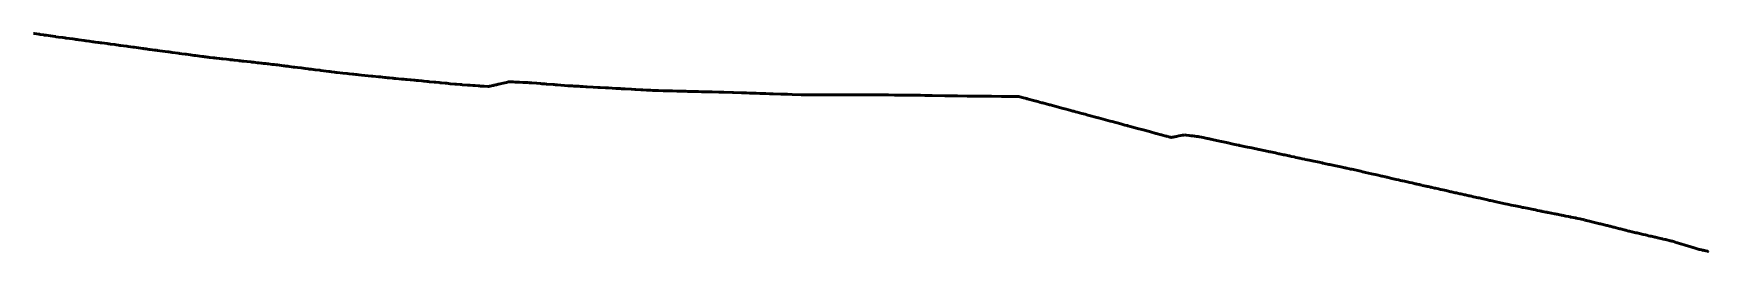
# Model space of a CAD drawing. Header units: metres. Extents: x 599858 to 604770, y 1147743 to 1148052.
# Drawn here: x 602129 to 602842, y 1147821 to 1147914 of the extents above; entities that cross this region are included whole.
import ezdxf

# ---------------------------------------------------------------- set-up
doc = ezdxf.new("R2010")
doc.units = ezdxf.units.M
doc.header["$MEASUREMENT"] = 0
doc.linetypes.add('DGN Style 3', pattern=[126.82203, 90.587164, -36.234866])
doc.layers.add('TF_-_R_TOM_2', color=190, linetype='DGN Style 3', lineweight=53)

msp = doc.modelspace()

# ---------------------------------------------------------------- linework, layer by layer
at = {"layer": 'TF_-_R_TOM_2'}
for points in [[(602129.44, 1147913.91, 41.253315), (602129.5, 1147913.9, 41.25), (602129.76, 1147913.87, 41.28), (602131.82, 1147913.58, 41.27), (602132.2, 1147913.52, 41.27), (602133.65, 1147913.32, 41.33), (602134.1, 1147913.25, 41.32), (602134.81, 1147913.15, 41.19), (602136.63, 1147912.9, 41.26), (602136.65, 1147912.9, 41.26), (602136.69, 1147912.89, 41.26), (602138.611936, 1147912.621894, 41.228627), (602138.92, 1147912.58, 41.22), (602139, 1147912.57, 41.22), (602140.08, 1147912.42, 41.21), (602141.97, 1147912.16, 41.23), (602142.8, 1147912.05, 41.25), (602142.98, 1147912.03, 41.25), (602143.06, 1147912.02, 41.24), (602143.09, 1147912.01, 41.24), (602143.53, 1147911.95, 41.22), (602144.78, 1147911.78, 41.19), (602146.23, 1147911.59, 41.18), (602147.03, 1147911.48, 41.19), (602147.48, 1147911.42, 41.2), (602147.68, 1147911.39, 41.21), (602147.99, 1147911.35, 41.2), (602148.72, 1147911.25, 41.16), (602150.98, 1147910.94, 41.22), (602151.73, 1147910.84, 41.24), (602152.06, 1147910.79, 41.24), (602153.12, 1147910.65, 41.22), (602154.72, 1147910.43, 41.22), (602154.93, 1147910.4, 41.24), (602154.97, 1147910.4, 41.25), (602155.72, 1147910.3, 41.26), (602156.79, 1147910.15, 41.26), (602157.3, 1147910.08, 41.25), (602157.98, 1147909.99, 41.24), (602158.48, 1147909.92, 41.23), (602159.64, 1147909.77, 41.22), (602160.78, 1147909.61, 41.29), (602161.25, 1147909.55, 41.32), (602161.62, 1147909.5, 41.3), (602162.22, 1147909.42, 41.3), (602163.99, 1147909.18, 41.31), (602164.69, 1147909.08, 41.28), (602165.69, 1147908.94, 41.27), (602166.18, 1147908.88, 41.26), (602166.56, 1147908.83, 41.29), (602167.76, 1147908.66, 41.22), (602169.14, 1147908.48, 41.26), (602169.7, 1147908.4, 41.26), (602171.91, 1147908.1, 41.23), (602172.12, 1147908.07, 41.22), (602172.31, 1147908.05, 41.22), (602175.95, 1147907.55, 41.24), (602176.46, 1147907.48, 41.23), (602176.697325, 1147907.452171, 41.247046), (602176.78, 1147907.44, 41.25), (602177.4, 1147907.36, 41.24), (602178, 1147907.28, 41.22), (602178.74, 1147907.18, 41.28), (602178.82, 1147907.17, 41.3), (602178.93, 1147907.15, 41.3), (602181.05, 1147906.87, 41.28), (602181.6, 1147906.8, 41.26), (602181.73, 1147906.78, 41.26), (602182.07, 1147906.73, 41.26), (602185.52, 1147906.28, 41.21), (602186.58, 1147906.13, 41.22), (602186.76, 1147906.11, 41.2), (602187.01, 1147906.08, 41.21), (602187.69, 1147905.99, 41.31), (602187.85, 1147905.96, 41.32), (602188.48, 1147905.88, 41.32), (602191.11, 1147905.53, 41.25), (602191.47, 1147905.48, 41.26), (602192.58, 1147905.33, 41.26), (602194, 1147905.14, 41.25), (602194.42, 1147905.09, 41.26), (602196.32, 1147904.84, 41.26), (602196.98, 1147904.75, 41.28), (602197.77, 1147904.64, 41.28), (602197.94, 1147904.62, 41.29), (602198.38, 1147904.56, 41.28), (602201.3, 1147904.17, 41.35), (602201.59, 1147904.13, 41.3), (602201.86, 1147904.1, 41.34), (602202.24, 1147904.05, 41.33), (602202.95, 1147903.95, 41.28), (602203.26, 1147903.91, 41.33), (602203.75, 1147903.85, 41.35), (602203.79, 1147903.84, 41.36), (602204.35, 1147903.77, 41.35), (602204.46, 1147903.75, 41.34), (602204.691754, 1147903.722514, 41.33122), (602205.74, 1147903.6, 41.28), (602206.63, 1147903.51, 41.29), (602206.97, 1147903.47, 41.29), (602207.17, 1147903.45, 41.28), (602207.53, 1147903.41, 41.36), (602208.58, 1147903.29, 41.38), (602209.6, 1147903.18, 41.34), (602209.89, 1147903.15, 41.29), (602209.99, 1147903.14, 41.35), (602211.59, 1147902.96, 41.35), (602212.84, 1147902.82, 41.31), (602213.08, 1147902.8, 41.35), (602213.6, 1147902.74, 41.34), (602214.08, 1147902.69, 41.33), (602214.84, 1147902.6, 41.34), (602216.68, 1147902.4, 41.33), (602216.92, 1147902.37, 41.34), (602217.68, 1147902.29, 41.37), (602218.27, 1147902.22, 41.37), (602218.95, 1147902.15, 41.33), (602220.29, 1147902, 41.37), (602220.45, 1147901.99, 41.38), (602221.92, 1147901.82, 41.42), (602222.36, 1147901.77, 41.4), (602223.26, 1147901.68, 41.44), (602224.76, 1147901.51, 41.45), (602224.99, 1147901.49, 41.47), (602225.21, 1147901.46, 41.47), (602225.36, 1147901.44, 41.48), (602226.39, 1147901.33, 41.48), (602226.53, 1147901.32, 41.47), (602226.62, 1147901.31, 41.47), (602227.4, 1147901.22, 41.46), (602228.32, 1147901.12, 41.45), (602229.1, 1147901.03, 41.46), (602229.42, 1147901, 41.5), (602231.08, 1147900.81, 41.49), (602231.117081, 1147900.805526, 41.486962), (602231.34, 1147900.78, 41.47), (602231.87, 1147900.72, 41.46), (602232.73, 1147900.61, 41.47), (602233.27, 1147900.54, 41.46), (602235.88, 1147900.21, 41.47), (602236.26, 1147900.16, 41.48), (602236.78, 1147900.1, 41.47), (602237.09, 1147900.06, 41.49), (602237.67, 1147899.98, 41.5), (602238.2, 1147899.92, 41.51), (602238.33, 1147899.9, 41.51), (602240.15, 1147899.67, 41.54), (602240.36, 1147899.64, 41.54), (602240.73, 1147899.6, 41.56), (602241.81, 1147899.46, 41.48), (602243.4, 1147899.26, 41.55), (602245.12, 1147899.04, 41.59), (602246.36, 1147898.89, 41.56), (602246.79, 1147898.83, 41.59), (602247.1, 1147898.79, 41.6), (602247.56, 1147898.74, 41.58), (602249.38, 1147898.51, 41.64), (602249.4, 1147898.5, 41.64), (602249.42, 1147898.5, 41.64), (602251.27, 1147898.27, 41.6), (602251.77, 1147898.2, 41.61), (602255.12, 1147897.78, 41.59), (602255.59, 1147897.72, 41.58), (602255.6, 1147897.72, 41.59), (602256.34, 1147897.63, 41.62), (602257.62, 1147897.47, 41.6), (602258.21, 1147897.39, 41.62), (602258.223277, 1147897.391232, 41.61522), (602258.73, 1147897.34, 41.58), (602261.11, 1147897.09, 41.62), (602262.82, 1147896.92, 41.66), (602262.99, 1147896.9, 41.66), (602263.76, 1147896.82, 41.69), (602265.28, 1147896.67, 41.74), (602265.67, 1147896.63, 41.72), (602266.68, 1147896.52, 41.7), (602267.01, 1147896.49, 41.7), (602267.95, 1147896.39, 41.73), (602268.99, 1147896.28, 41.74), (602273.27, 1147895.85, 41.75), (602273.34, 1147895.84, 41.75), (602273.9, 1147895.78, 41.74), (602276.3, 1147895.53, 41.79), (602277.11, 1147895.45, 41.83), (602277.97, 1147895.36, 41.82), (602278.97, 1147895.26, 41.76), (602279.22, 1147895.24, 41.76), (602279.45, 1147895.21, 41.76), (602280.11, 1147895.14, 41.85), (602280.39, 1147895.12, 41.9), (602280.96, 1147895.06, 41.85), (602282.15, 1147894.93, 41.86), (602282.493739, 1147894.899768, 41.875945), (602283.01, 1147894.85, 41.9), (602283.69, 1147894.79, 41.91), (602286.02, 1147894.57, 41.91), (602286.69, 1147894.5, 41.91), (602286.85, 1147894.49, 41.93), (602287.14, 1147894.46, 41.88), (602287.86, 1147894.39, 41.9), (602288.1, 1147894.37, 41.87), (602288.52, 1147894.33, 41.91), (602289.72, 1147894.22, 41.96), (602290.21, 1147894.17, 41.95), (602291.38, 1147894.06, 41.95), (602291.79, 1147894.02, 41.95), (602292.53, 1147893.95, 41.96), (602293.27, 1147893.88, 41.95), (602294.75, 1147893.74, 41.96), (602295.53, 1147893.66, 41.99), (602295.76, 1147893.64, 41.93), (602296.89, 1147893.54, 41.97), (602297.4, 1147893.49, 42.02), (602298.05, 1147893.43, 42.02), (602299.96, 1147893.25, 42.08), (602300.74, 1147893.17, 42.04), (602302.26, 1147893.03, 41.96), (602302.4, 1147893.01, 41.95), (602303.07, 1147892.95, 41.96), (602304.65, 1147892.8, 42.03), (602305.01, 1147892.77, 42.02), (602305.34, 1147892.74, 42.01), (602306.84, 1147892.59, 42.04), (602306.86, 1147892.59, 42.04), (602306.87, 1147892.59, 42.04), (602306.92, 1147892.59, 42.04), (602308.81, 1147892.41, 42.1), (602309.424093, 1147892.353105, 42.083208), (602310.98, 1147892.24, 42.05), (602311.78, 1147892.18, 42.08), (602311.91, 1147892.17, 42.08), (602314.2, 1147892, 42.12), (602314.75, 1147891.96, 42.06), (602315.31, 1147891.92, 42.06), (602316.45, 1147891.83, 42.16), (602317.27, 1147891.77, 42.1), (602317.38, 1147891.77, 42.1), (602318.76, 1147891.66, 42.13), (602319.42, 1147891.61, 42.12), (602319.63, 1147891.6, 42.11), (602320.16, 1147891.56, 42.13), (602321.16, 1147891.49, 42.14), (602321.3, 1147891.48, 42.13), (602322.89, 1147891.36, 42.07), (602323.02524, 1147891.354613, 42.071615), (602323.45, 1147891.45, 42.08), (602323.69, 1147891.5, 42.1), (602325.04, 1147891.82, 42.19), (602325.35, 1147891.9, 42.14), (602325.63, 1147891.96, 42.22), (602326.44, 1147892.15, 42.2), (602326.681942, 1147892.210716, 42.218691)], [(602326.68, 1147892.21, 42.218503), (602326.8, 1147892.24, 42.23), (602326.89, 1147892.26, 42.22), (602326.96, 1147892.28, 42.22), (602327.06, 1147892.3, 42.23), (602327.38, 1147892.38, 42.24), (602330.05, 1147893, 42.18), (602330.72, 1147893.16, 42.15), (602331.65, 1147893.38, 42.19), (602331.783337, 1147893.409972, 42.179004), (602333.66, 1147893.32, 42.05), (602334.5, 1147893.29, 42.14), (602334.86, 1147893.27, 42.14), (602336.34, 1147893.2, 42.12), (602337.73, 1147893.14, 42.05), (602338.83, 1147893.09, 42), (602339.17, 1147893.07, 41.97), (602339.29, 1147893.07, 42), (602340.064872, 1147893.032272, 42.023809), (602340.43, 1147893, 42.04), (602340.99, 1147892.96, 41.97), (602341.55, 1147892.91, 42.03), (602343.54, 1147892.76, 41.96), (602343.65, 1147892.75, 41.96), (602345.21, 1147892.63, 41.95), (602345.22, 1147892.63, 41.95), (602345.74, 1147892.59, 41.99), (602345.93, 1147892.58, 41.97), (602346.61, 1147892.52, 41.94), (602346.74, 1147892.51, 41.97), (602347.04, 1147892.49, 42.05), (602347.33, 1147892.47, 41.97), (602347.69, 1147892.44, 41.99), (602350.7, 1147892.21, 42.03), (602350.79, 1147892.2, 42.03), (602350.84, 1147892.2, 42.04), (602350.99, 1147892.19, 42.04), (602351.57, 1147892.14, 42.03), (602352.37, 1147892.08, 42.05), (602352.53, 1147892.07, 42.05), (602356.91635, 1147891.725039, 42.080202), (602357.64, 1147891.69, 42.09), (602358.22, 1147891.66, 42.05), (602358.87, 1147891.62, 42.1), (602359.41, 1147891.59, 42.07), (602359.56, 1147891.59, 42.04), (602360.45, 1147891.54, 42.05), (602361.61, 1147891.47, 42.07), (602362.24, 1147891.44, 42.05), (602362.93, 1147891.4, 42.09), (602363.46, 1147891.37, 42.03), (602364.51, 1147891.31, 42.04), (602365.06, 1147891.28, 42.14), (602367.72, 1147891.14, 42.11), (602369.58, 1147891.03, 42.08), (602370.47, 1147890.98, 42.08), (602370.62, 1147890.98, 42.07), (602372.89, 1147890.85, 42.21), (602373.04, 1147890.84, 42.21), (602373.7, 1147890.81, 42.2), (602373.84, 1147890.8, 42.22), (602374.15, 1147890.78, 42.25), (602377.32, 1147890.61, 42.22), (602377.37, 1147890.61, 42.21), (602377.41, 1147890.6, 42.21), (602377.43, 1147890.6, 42.21), (602377.62, 1147890.59, 42.22), (602379.02, 1147890.51, 42.25), (602379.15, 1147890.51, 42.25), (602379.77, 1147890.47, 42.35), (602381.27, 1147890.39, 42.38), (602383.9, 1147890.25, 42.36), (602383.94, 1147890.24, 42.36), (602383.96, 1147890.24, 42.36), (602384, 1147890.24, 42.36), (602385.36, 1147890.17, 42.36), (602385.75, 1147890.14, 42.39), (602387.89, 1147890.03, 42.44), (602388.57, 1147889.99, 42.47), (602388.8, 1147889.98, 42.46), (602390.38, 1147889.89, 42.5), (602391.32, 1147889.84, 42.48), (602392.09, 1147889.8, 42.45), (602393.02, 1147889.74, 42.54), (602393.19, 1147889.74, 42.57), (602393.24, 1147889.73, 42.56), (602393.4, 1147889.72, 42.58), (602394.19, 1147889.68, 42.53), (602394.384444, 1147889.672158, 42.539655), (602394.64, 1147889.66, 42.55), (602395.45, 1147889.64, 42.53), (602397.45, 1147889.59, 42.55), (602398.03, 1147889.58, 42.56), (602398.89, 1147889.56, 42.56), (602399.1, 1147889.55, 42.53), (602399.64, 1147889.54, 42.6), (602401.02, 1147889.5, 42.59), (602401.26, 1147889.5, 42.57), (602401.31, 1147889.49, 42.57), (602401.34, 1147889.49, 42.58), (602401.42, 1147889.49, 42.58), (602403.22, 1147889.45, 42.66), (602403.83, 1147889.43, 42.68), (602404.11, 1147889.42, 42.64), (602404.29, 1147889.42, 42.66), (602407.09, 1147889.35, 42.63), (602407.93, 1147889.33, 42.67), (602409.55, 1147889.29, 42.6), (602410.32, 1147889.27, 42.68), (602411.33, 1147889.24, 42.7), (602412.55, 1147889.21, 42.6), (602413.71, 1147889.18, 42.6), (602414.56, 1147889.16, 42.68), (602416.37, 1147889.11, 42.69), (602416.82, 1147889.1, 42.61), (602417.16, 1147889.09, 42.7), (602418.32, 1147889.06, 42.66), (602421.18, 1147888.99, 42.69), (602422.54, 1147888.96, 42.7), (602422.95, 1147888.95, 42.7), (602423.33, 1147888.94, 42.7), (602426.99, 1147888.84, 42.6), (602427.136979, 1147888.836655, 42.596886), (602427.41, 1147888.83, 42.6), (602430.86, 1147888.72, 42.65), (602432.91, 1147888.65, 42.62), (602434.16, 1147888.61, 42.62), (602434.81, 1147888.59, 42.63), (602435.4, 1147888.57, 42.63), (602436.99, 1147888.51, 42.63), (602438.61, 1147888.46, 42.61), (602441.12, 1147888.38, 42.55), (602442.72, 1147888.33, 42.54), (602443.57, 1147888.3, 42.44), (602444.26, 1147888.27, 42.43), (602447.54, 1147888.17, 42.51), (602448.12, 1147888.15, 42.5), (602449.18, 1147888.11, 42.5), (602450.36, 1147888.07, 42.49), (602452.33, 1147888.01, 42.46), (602456.21, 1147887.88, 42.44), (602456.72, 1147887.86, 42.42), (602458.340832, 1147887.81223, 42.424746), (602460.37, 1147887.81, 42.42), (602461.07, 1147887.81, 42.44), (602461.35, 1147887.81, 42.42), (602462.73, 1147887.81, 42.44), (602465.56, 1147887.8, 42.43), (602467.52, 1147887.8, 42.39), (602468.44, 1147887.8, 42.41), (602469.53, 1147887.8, 42.4), (602470.82, 1147887.8, 42.4), (602471.52, 1147887.8, 42.45), (602472.63, 1147887.8, 42.43), (602475.37, 1147887.79, 42.43), (602476.04, 1147887.79, 42.44), (602476.37, 1147887.79, 42.46), (602477.25, 1147887.79, 42.43), (602479.6, 1147887.79, 42.43), (602480.68, 1147887.79, 42.44), (602481.56, 1147887.79, 42.43), (602482.91, 1147887.79, 42.45), (602485.49, 1147887.78, 42.45), (602486.22, 1147887.78, 42.46), (602487.15, 1147887.78, 42.48), (602488.13, 1147887.78, 42.49), (602490.88, 1147887.78, 42.51), (602491.26, 1147887.78, 42.51), (602491.71, 1147887.78, 42.52), (602492.45, 1147887.78, 42.53), (602493.33, 1147887.78, 42.53), (602495.91, 1147887.77, 42.56), (602496.2, 1147887.77, 42.56), (602498.13, 1147887.77, 42.59), (602499.371182, 1147887.770088, 42.592779), (602500.85, 1147887.75, 42.6), (602501.77, 1147887.73, 42.59), (602501.96, 1147887.73, 42.58), (602502.7, 1147887.72, 42.6), (602503.32, 1147887.71, 42.59), (602506.53, 1147887.66, 42.57), (602506.67, 1147887.66, 42.57), (602506.77, 1147887.66, 42.57), (602507.03, 1147887.65, 42.57), (602508.77, 1147887.63, 42.56), (602511.58, 1147887.58, 42.55), (602511.76, 1147887.58, 42.55), (602511.96, 1147887.58, 42.54), (602517.39, 1147887.49, 42.51), (602517.46, 1147887.49, 42.51), (602522.43, 1147887.42, 42.46), (602522.77, 1147887.41, 42.46), (602526.79, 1147887.35, 42.4), (602530.056401, 1147887.296596, 42.399394), (602531.72, 1147887.29, 42.4), (602531.81, 1147887.28, 42.4), (602532.38, 1147887.28, 42.38), (602533.62, 1147887.27, 42.32), (602533.96, 1147887.26, 42.36), (602534.27, 1147887.26, 42.33), (602534.99, 1147887.26, 42.34), (602537.27, 1147887.23, 42.41), (602541.45, 1147887.2, 42.4), (602541.6, 1147887.2, 42.4), (602541.83, 1147887.19, 42.4), (602543.51, 1147887.18, 42.36), (602544.59, 1147887.17, 42.38), (602545.16, 1147887.16, 42.36), (602545.48, 1147887.16, 42.36), (602546.4, 1147887.15, 42.28), (602546.41, 1147887.15, 42.28), (602546.53, 1147887.15, 42.28), (602547.41, 1147887.14, 42.16), (602547.85, 1147887.14, 42.1), (602547.93, 1147887.14, 42.11), (602547.98, 1147887.14, 42.11), (602548.07, 1147887.14, 42.14), (602548.854608, 1147887.133293, 42.323034)], [(602548.85, 1147887.13, 42.322856), (602550.3, 1147886.74, 42.77), (602552.08, 1147886.26, 43.78), (602552.37, 1147886.18, 43.94), (602552.43, 1147886.17, 43.97), (602553.01, 1147886.01, 44.14), (602555.03, 1147885.47, 45.2), (602556.21, 1147885.15, 45.83), (602556.31, 1147885.13, 45.88), (602556.88, 1147884.97, 46.03), (602557.58, 1147884.79, 46.23), (602558.6, 1147884.51, 46.09), (602558.64, 1147884.5, 46.08), (602558.76, 1147884.47, 46.07), (602559.08, 1147884.38, 46.07), (602561.93, 1147883.61, 46.08), (602562.24, 1147883.53, 46.08), (602563.8, 1147883.11, 46.01), (602567.14, 1147882.22, 45.86), (602567.74, 1147882.06, 45.84), (602568.46, 1147881.86, 45.8), (602570.51, 1147881.31, 45.7), (602571.87, 1147880.94, 45.64), (602572.02, 1147880.9, 45.63), (602572.1, 1147880.88, 45.64), (602572.27, 1147880.84, 45.7), (602572.89, 1147880.67, 45.82), (602573.65, 1147880.47, 45.81), (602575.66, 1147879.93, 45.77), (602577.03, 1147879.56, 45.66), (602578.16, 1147879.25, 45.61), (602582.62, 1147878.06, 45.42), (602582.72, 1147878.03, 45.41), (602583.76, 1147877.75, 45.38), (602587.69, 1147876.69, 45.24), (602588.51, 1147876.47, 45.24), (602592.3, 1147875.46, 45.26), (602593.92, 1147875.02, 45.29), (602594.94, 1147874.75, 45.19), (602595.3, 1147874.65, 45.27), (602596.16, 1147874.42, 45.12), (602597.41, 1147874.08, 44.91), (602598.83, 1147873.7, 44.72), (602602.35, 1147872.76, 44.21), (602603.88, 1147872.34, 43.87), (602604.47, 1147872.19, 43.79), (602607.12, 1147871.47, 43.42), (602607.13, 1147871.47, 43.42), (602607.31, 1147871.42, 43.39), (602609.41, 1147870.86, 43.1), (602609.44, 1147870.85, 43.09), (602609.52, 1147870.83, 43.08), (602610, 1147870.7, 43.08), (602610.98, 1147870.44, 43.02), (602611.62, 1147870.27, 42.95), (602611.83, 1147870.21, 42.91), (602612.09, 1147870.14, 42.91), (602612.3, 1147870.08, 42.91), (602612.62, 1147870, 42.96), (602613.19, 1147869.84, 42.91), (602613.5, 1147869.76, 42.83), (602613.607069, 1147869.729772, 42.821479)], [(602613.61, 1147869.73, 42.821289), (602614.16, 1147869.83, 42.79), (602614.41, 1147869.88, 42.79), (602614.61, 1147869.92, 42.83), (602614.88, 1147869.97, 42.81), (602615.29, 1147870.05, 42.74), (602615.85, 1147870.15, 42.77), (602615.93, 1147870.17, 42.76), (602616.9, 1147870.35, 42.6), (602617.86, 1147870.53, 42.43), (602618.45, 1147870.65, 42.46), (602618.82, 1147870.71, 42.44), (602619.04, 1147870.76, 42.43), (602619.475482, 1147870.838632, 42.41587), (602620.09, 1147870.76, 42.41), (602621.41, 1147870.58, 42.35), (602622.2, 1147870.48, 42.37), (602622.68, 1147870.41, 42.32), (602622.82, 1147870.4, 42.32), (602623.18, 1147870.35, 42.32), (602623.44, 1147870.31, 42.28), (602623.62, 1147870.29, 42.29), (602623.74, 1147870.27, 42.3), (602624.44, 1147870.18, 42.27), (602624.83, 1147870.13, 42.25), (602625.16, 1147870.08, 42.23), (602625.628103, 1147870.024758, 42.21715), (602625.8, 1147869.98, 42.21), (602626.56, 1147869.82, 42.24), (602627.35, 1147869.65, 42.19), (602628.94, 1147869.32, 42.26), (602629.11, 1147869.28, 42.24), (602629.31, 1147869.24, 42.25), (602629.9, 1147869.11, 42.17), (602630.05, 1147869.08, 42.18), (602630.35, 1147869.02, 42.15), (602630.55, 1147868.97, 42.05), (602631.7, 1147868.73, 42.01), (602633.69, 1147868.31, 42.04), (602634.98, 1147868.03, 41.97), (602635, 1147868.03, 41.97), (602635.13, 1147868, 41.96), (602635.75, 1147867.87, 42.04), (602637.91, 1147867.41, 41.93), (602638.15, 1147867.36, 41.92), (602638.17, 1147867.35, 41.92), (602638.28, 1147867.33, 41.92), (602638.42, 1147867.3, 41.91), (602640.12, 1147866.94, 41.9), (602641.46, 1147866.65, 41.91), (602642.55, 1147866.42, 41.79), (602642.8, 1147866.37, 41.78), (602646.18, 1147865.65, 41.78), (602647.2, 1147865.43, 41.75), (602647.95, 1147865.27, 41.73), (602651.02, 1147864.62, 41.51), (602651.1, 1147864.6, 41.51), (602651.12, 1147864.6, 41.51), (602651.2, 1147864.58, 41.5), (602655.11, 1147863.75, 41.4), (602655.24, 1147863.72, 41.4), (602655.6, 1147863.64, 41.39), (602655.96, 1147863.57, 41.38), (602658.02, 1147863.13, 41.42), (602658.57, 1147863.01, 41.34), (602659.44, 1147862.83, 41.32), (602659.78, 1147862.75, 41.26), (602660.42, 1147862.62, 41.3), (602661.43, 1147862.4, 41.36), (602662.05, 1147862.27, 41.37), (602663.24, 1147862.02, 41.29), (602663.86, 1147861.89, 41.32), (602664.2, 1147861.81, 41.33), (602664.6, 1147861.73, 41.4), (602664.73, 1147861.7, 41.43), (602666.04, 1147861.42, 41.33), (602666.76, 1147861.27, 41.33), (602667.65, 1147861.08, 41.27), (602668.13, 1147860.98, 41.34), (602668.24, 1147860.95, 41.33), (602668.48, 1147860.9, 41.37), (602669.48, 1147860.69, 41.29), (602669.49, 1147860.69, 41.29), (602670.53, 1147860.47, 41.36), (602670.75, 1147860.42, 41.31), (602671.57, 1147860.25, 41.3), (602672.47, 1147860.05, 41.33), (602674.39, 1147859.65, 41.25), (602675.93, 1147859.32, 41.34), (602676.64, 1147859.17, 41.32), (602677.91, 1147858.9, 41.31), (602678.18, 1147858.84, 41.31), (602680.8, 1147858.28, 41.27), (602681.15, 1147858.21, 41.28), (602683.06, 1147857.8, 41.34), (602684.43, 1147857.51, 41.32), (602685.15, 1147857.36, 41.31), (602685.86, 1147857.21, 41.29), (602687.59, 1147856.84, 41.23), (602688.02, 1147856.75, 41.22), (602688.26, 1147856.69, 41.21), (602689.65, 1147856.4, 41.26), (602690.08, 1147856.31, 41.25), (602690.33, 1147856.25, 41.21), (602690.58, 1147856.2, 41.21), (602690.631989, 1147856.19409, 41.215019), (602691.24, 1147856.05, 41.29), (602693.64, 1147855.51, 41.29), (602694.36, 1147855.34, 41.25), (602695.05, 1147855.18, 41.17), (602695.24, 1147855.14, 41.18), (602696.43, 1147854.87, 41.19), (602697.65, 1147854.59, 41.27), (602698.97, 1147854.29, 41.27), (602701.16, 1147853.79, 41.23), (602703.4, 1147853.28, 41.26), (602703.7, 1147853.21, 41.28), (602704.84, 1147852.96, 41.3), (602705.02, 1147852.91, 41.31), (602705.26, 1147852.86, 41.3), (602705.3, 1147852.85, 41.3), (602705.35, 1147852.84, 41.3), (602705.61, 1147852.78, 41.27), (602706.02, 1147852.69, 41.25), (602707.65, 1147852.32, 41.21), (602709.44, 1147851.91, 41.26), (602710.45, 1147851.68, 41.26), (602711.33, 1147851.48, 41.28), (602711.97, 1147851.33, 41.4), (602712.2, 1147851.28, 41.41), (602712.95, 1147851.11, 41.29), (602715.28, 1147850.58, 41.36), (602716.21, 1147850.37, 41.37), (602717.58, 1147850.06, 41.33), (602718.07, 1147849.94, 41.3), (602718.13, 1147849.93, 41.3), (602718.37, 1147849.87, 41.32), (602719.17, 1147849.69, 41.23), (602719.534071, 1147849.606332, 41.237942), (602719.79, 1147849.55, 41.25), (602720.42, 1147849.41, 41.26), (602720.56, 1147849.38, 41.24), (602720.59, 1147849.37, 41.24), (602720.64, 1147849.36, 41.24), (602722.11, 1147849.03, 41.22), (602722.25, 1147849, 41.22), (602722.63, 1147848.92, 41.26), (602722.91, 1147848.86, 41.2), (602723.08, 1147848.82, 41.26), (602724.2, 1147848.57, 41.29), (602724.44, 1147848.51, 41.29), (602724.53, 1147848.49, 41.26), (602724.83, 1147848.43, 41.28), (602725.73, 1147848.23, 41.24), (602726.06, 1147848.15, 41.26), (602726.15, 1147848.13, 41.27), (602727.51, 1147847.83, 41.18), (602728.29, 1147847.65, 41.22), (602728.32, 1147847.65, 41.22), (602728.52, 1147847.6, 41.2), (602729.37, 1147847.41, 41.24), (602730.69, 1147847.12, 41.22), (602731.12, 1147847.02, 41.18), (602732.71, 1147846.67, 41.17), (602732.85, 1147846.64, 41.2), (602732.97, 1147846.61, 41.18), (602734.6, 1147846.25, 41.14), (602735.15, 1147846.12, 41.15), (602735.5, 1147846.04, 41.11), (602736.5, 1147845.82, 41.08), (602736.78, 1147845.76, 41.09), (602736.88, 1147845.74, 41.11), (602737.02, 1147845.71, 41.11), (602737.6, 1147845.58, 41.05), (602738.49, 1147845.38, 40.96), (602738.96, 1147845.27, 40.95), (602740.39, 1147844.95, 40.98), (602740.9, 1147844.84, 41.02), (602741.2, 1147844.77, 40.97), (602741.53, 1147844.7, 40.97), (602742.29, 1147844.53, 41.02), (602742.38, 1147844.51, 41.02), (602744.31, 1147844.08, 40.97), (602744.48, 1147844.04, 40.96), (602744.63, 1147844.01, 40.97), (602744.72, 1147843.99, 40.96), (602745.97, 1147843.71, 40.99), (602748.38, 1147843.17, 40.95), (602749.22, 1147842.98, 40.94), (602749.45, 1147842.93, 40.92), (602749.61, 1147842.89, 40.89), (602750.28, 1147842.75, 40.92), (602751.98, 1147842.36, 40.85), (602753.34, 1147842.06, 40.84), (602755.82, 1147841.51, 40.81), (602756.754623, 1147841.29837, 40.798639), (602757.46, 1147841.16, 40.79), (602758.45, 1147840.96, 40.77), (602760.26, 1147840.6, 40.77), (602762.32, 1147840.19, 40.72), (602762.8, 1147840.09, 40.83), (602763.29, 1147839.99, 40.74), (602763.63, 1147839.92, 40.73), (602765.14, 1147839.62, 40.72), (602767.89, 1147839.07, 40.8), (602767.93, 1147839.06, 40.79), (602768.02, 1147839.05, 40.81), (602768.8, 1147838.89, 40.82), (602769.65, 1147838.72, 40.72), (602770.59, 1147838.53, 40.72), (602771.08, 1147838.43, 40.73), (602771.47, 1147838.36, 40.73), (602771.79, 1147838.29, 40.71), (602772.44, 1147838.16, 40.8), (602773.11, 1147838.03, 40.85), (602773.38, 1147837.97, 40.77), (602773.74, 1147837.9, 40.74), (602773.98, 1147837.85, 40.68), (602774.79, 1147837.69, 40.77), (602774.85, 1147837.68, 40.77), (602775.42, 1147837.57, 40.74), (602775.54, 1147837.54, 40.75), (602776.88, 1147837.27, 40.68), (602777.19, 1147837.21, 40.66), (602777.68, 1147837.11, 40.74), (602777.91, 1147837.07, 40.7), (602779.05, 1147836.84, 40.66), (602779.89, 1147836.67, 40.68), (602779.99, 1147836.65, 40.6), (602780.24, 1147836.6, 40.64), (602780.35, 1147836.58, 40.62), (602780.56, 1147836.54, 40.62), (602780.83, 1147836.48, 40.58), (602780.89, 1147836.47, 40.61), (602781.12, 1147836.43, 40.58), (602781.27, 1147836.4, 40.6), (602781.67, 1147836.32, 40.57), (602782.84, 1147836.08, 40.58), (602783.46, 1147835.96, 40.56), (602783.56, 1147835.94, 40.55), (602783.77, 1147835.9, 40.47), (602784.78, 1147835.69, 40.47), (602785.76, 1147835.5, 40.47), (602786.02, 1147835.45, 40.47), (602786.84, 1147835.28, 40.46), (602787.74, 1147835.1, 40.57), (602787.75, 1147835.1, 40.58), (602788.25009, 1147834.998311, 40.563055), (602789.09, 1147834.79, 40.54), (602789.59, 1147834.67, 40.53), (602789.78, 1147834.62, 40.52), (602790.32, 1147834.48, 40.57), (602790.34, 1147834.48, 40.57), (602790.36, 1147834.47, 40.57), (602790.5, 1147834.44, 40.57), (602792.28, 1147834, 40.56), (602792.76, 1147833.88, 40.57), (602792.77, 1147833.87, 40.57), (602793.88, 1147833.59, 40.54), (602795.03, 1147833.31, 40.61), (602796.08, 1147833.05, 40.58), (602796.36, 1147832.98, 40.51), (602799.17, 1147832.27, 40.65), (602799.22, 1147832.26, 40.65), (602799.25, 1147832.26, 40.65), (602799.36, 1147832.23, 40.65), (602800.26, 1147832, 40.61), (602800.47, 1147831.95, 40.7), (602800.98, 1147831.82, 40.66), (602801.87, 1147831.6, 40.63), (602802.17, 1147831.53, 40.61), (602802.45, 1147831.46, 40.57), (602802.67, 1147831.4, 40.54), (602803.1, 1147831.3, 40.57), (602804.1, 1147831.05, 40.57), (602804.59, 1147830.92, 40.65), (602804.9, 1147830.85, 40.66), (602805.48, 1147830.7, 40.68), (602806.87, 1147830.35, 40.6), (602807.14, 1147830.29, 40.57), (602807.98, 1147830.08, 40.67), (602808.51, 1147829.94, 40.61), (602808.82, 1147829.87, 40.56), (602809.4, 1147829.72, 40.74), (602809.49, 1147829.7, 40.76), (602809.54, 1147829.69, 40.76), (602809.566496, 1147829.681441, 40.758837), (602809.79, 1147829.63, 40.77), (602811.53, 1147829.22, 40.72), (602812.03, 1147829.11, 40.68), (602812.45, 1147829.01, 40.62), (602813.06, 1147828.87, 40.66), (602814.53, 1147828.53, 40.61), (602815.52, 1147828.3, 40.63), (602816.13, 1147828.15, 40.62), (602816.91, 1147827.97, 40.63), (602817.51, 1147827.83, 40.73), (602817.99, 1147827.72, 40.72), (602819.05, 1147827.48, 40.72), (602819.53, 1147827.36, 40.7), (602819.88, 1147827.28, 40.68), (602820.55, 1147827.13, 40.68), (602820.7, 1147827.09, 40.69), (602822.03, 1147826.78, 40.68), (602822.66, 1147826.64, 40.68), (602822.79, 1147826.61, 40.67), (602822.93, 1147826.57, 40.68), (602823.15, 1147826.52, 40.65), (602823.97, 1147826.33, 40.58), (602824.21, 1147826.28, 40.7), (602826.08, 1147825.84, 40.72), (602826.23, 1147825.81, 40.73), (602826.29, 1147825.79, 40.73), (602826.41, 1147825.76, 40.71), (602826.732054, 1147825.689705, 40.692778), (602827, 1147825.61, 40.68), (602827.06, 1147825.59, 40.7), (602828.06, 1147825.29, 40.64), (602828.07, 1147825.28, 40.64), (602829.12, 1147824.96, 40.51), (602829.15, 1147824.95, 40.51), (602830.48, 1147824.55, 40.65), (602830.6, 1147824.51, 40.64), (602830.67, 1147824.49, 40.64), (602832.4, 1147823.96, 40.47), (602832.9, 1147823.81, 40.53), (602833.45, 1147823.64, 40.58), (602833.59, 1147823.6, 40.61), (602833.76, 1147823.55, 40.6), (602833.91, 1147823.5, 40.58), (602834.45, 1147823.34, 40.58), (602835.74, 1147822.95, 40.55), (602835.87, 1147822.91, 40.55), (602836.75, 1147822.64, 40.52), (602837.17, 1147822.51, 40.44), (602838.390642, 1147822.136024, 40.478798), (602838.72, 1147822.07, 40.49), (602839.37, 1147821.92, 40.51), (602840.02, 1147821.78, 40.56), (602840.25, 1147821.73, 40.57), (602840.72, 1147821.63, 40.54), (602841.3, 1147821.5, 40.52), (602841.91, 1147821.37, 40.54), (602842.12, 1147821.32, 40.53), (602842.17, 1147821.31, 40.52), (602842.389014, 1147821.257267, 40.509177)]]:
    msp.add_polyline3d(points, dxfattribs=at)

doc.saveas('drawing.dxf')
